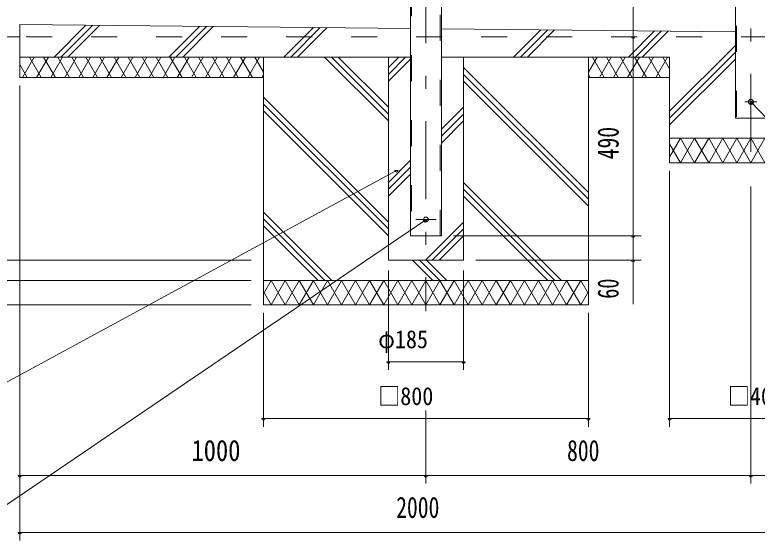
# Model space of a CAD drawing. Units: millimetres, scale not verified, with parts at other scales. Extents: x -23102 to 23102, y -10150 to 10150.
# Drawn here: x 13735 to 18304, y -1465 to 1780 of the extents above; entities that cross this region are included whole.
import ezdxf
from ezdxf.enums import TextEntityAlignment as Align

# ---------------------------------------------------------------- set-up
doc = ezdxf.new("R2010")
doc.units = ezdxf.units.MM
doc.header["$LTSCALE"] = 40
doc.linetypes.add('USER2', pattern=[10, 4, -6])
doc.linetypes.add('USER3', pattern=[24, 12, -5, 2, -5])
for name, color, linetype, lineweight in [('0-6_2-0BOLD', 7, 'Continuous', 18), ('0-7_2-1HIDDEN', 3, 'USER2', 18), ('0-8_2-2CENTER', 3, 'USER3', 18), ('0-A_2-5DIM', 3, 'Continuous', 18), ('0-B_2-6HATCH', 2, 'Continuous', 18)]:
    doc.layers.add(name, color=color, linetype=linetype, lineweight=lineweight)
doc.styles.add('ＭＳ ゴシック', font='')
doc.styles.get('ＭＳ ゴシック').set_extended_font_data('MS Gothic')

msp = doc.modelspace()

# ---------------------------------------------------------------- linework, layer by layer
at = {"layer": '0-6_2-0BOLD'}
for p, q in [((16360.84, 419.93), (16360.84, 5394.93)), ((16170.09, 5124.56), (16170.09, 419.93)), ((18170.09, 2512.43), (18170.09, 1144.93)), ((13765.46, 1719.93), (13765.46, 1394.93)), ((16170.09, 1695.88), (13765.46, 1719.93)), ((18170.09, 1675.88), (16360.84, 1693.98)), ((13390.45, 1644.93), (13765.46, 1644.93)), ((13765.46, 1519.93), (16170.09, 1519.93)), ((16360.84, 1519.93), (17765.46, 1519.93)), ((17265.46, -5.07), (17265.46, 1519.93)), ((17765.46, 1519.93), (17765.46, 869.93)), ((13765.46, 1394.93), (15265.46, 1394.93)), ((17265.46, 1394.93), (17765.46, 1394.93)), ((18360.84, 1144.93), (18170.09, 1144.93)), ((18765.46, 1019.93), (17765.46, 1019.93)), ((17765.46, 869.93), (18765.46, 869.93)), ((16360.84, 419.93), (16170.09, 419.93)), ((17265.46, 144.93), (15265.46, 144.93))]:
    msp.add_line(p, q, dxfattribs=at)
for points in [[(15265.46, 1519.93), (15265.46, -5.07), (17265.46, -5.07)], [(16034.21, 1519.93), (16034.21, 269.93), (16496.71, 269.93), (16496.71, 1519.93)]]:
    msp.add_lwpolyline(points, dxfattribs=at)
for centre in [(18265.46, 1244.93), (16265.46, 519.93)]:
    msp.add_circle(centre, 15, dxfattribs=at)
at = {"layer": '0-7_2-1HIDDEN'}
for p, q in [((16353.84, 419.93), (16353.84, 5394.93)), ((16177.09, 5131.56), (16177.09, 419.93)), ((18177.09, 2512.43), (18177.09, 1144.93)), ((18765.46, 1644.93), (13765.46, 1644.93))]:
    msp.add_line(p, q, dxfattribs=at)
at = {"layer": '0-8_2-2CENTER'}
for p, q in [((16265.46, 6884.72), (16265.46, -43.2)), ((18265.46, 6216.22), (18265.46, 831.8)), ((18302.96, 1244.93), (18227.96, 1244.93)), ((16327.96, 519.93), (16202.96, 519.93))]:
    msp.add_line(p, q, dxfattribs=at)
at = {"layer": '0-A_2-5DIM'}
for p, q in [((17540.46, 1644.93), (17540.46, 2594.93)), ((17550.46, 1644.93), (17530.46, 1644.93)), ((17540.46, -0.07), (17540.46, 1644.93)), ((13765.46, -1455.07), (13765.46, 1344.93)), ((18281.93, 1238.16), (18261.93, 1238.16)), ((19365.91, 85.63), (18271.93, 1238.15)), ((13345.74, -664.78), (16083.7, 822.13)), ((16093.7, 822.13), (16073.7, 822.13)), ((17765.46, 819.93), (17765.46, -755.07)), ((18265.46, -1105.07), (18265.46, 723.13)), ((16258.96, 514.62), (13345.74, -1465.35)), ((16268.96, 514.62), (16248.96, 514.62)), ((16435.84, 419.93), (17590.46, 419.93)), ((17550.46, 419.93), (17530.46, 419.93)), ((12290.45, 269.93), (15190.46, 269.93)), ((17590.46, 269.93), (16571.71, 269.93)), ((17550.46, 269.93), (17530.46, 269.93)), ((16034.21, -405.07), (16034.21, 206.69)), ((16496.71, 206.69), (16496.71, -405.07)), ((11940.45, 144.93), (15190.46, 144.93)), ((11940.45, -5.07), (15190.46, -5.07)), ((15265.46, -55.07), (15265.46, -755.07)), ((17265.46, -755.07), (17265.46, -55.06)), ((16044.21, -355.07), (16024.21, -355.07)), ((16496.71, -355.07), (16034.21, -355.07)), ((16506.71, -355.07), (16486.71, -355.07)), ((16265.46, -1105.07), (16265.46, -655.07)), ((15275.46, -705.07), (15255.46, -705.07)), ((15265.46, -705.07), (17265.46, -705.07)), ((17275.46, -705.07), (17255.46, -705.07)), ((17775.46, -705.07), (17755.46, -705.07)), ((17765.46, -705.07), (18765.46, -705.07)), ((13775.46, -1055.07), (13755.46, -1055.07)), ((13765.46, -1055.07), (16265.46, -1055.07)), ((16275.46, -1055.07), (16255.46, -1055.07)), ((16265.46, -1055.07), (18265.46, -1055.07)), ((18275.46, -1055.07), (18255.46, -1055.07)), ((18265.46, -1055.07), (18765.46, -1055.07)), ((13775.46, -1405.07), (13755.46, -1405.07)), ((18765.46, -1405.07), (13765.46, -1405.07))]:
    msp.add_line(p, q, dxfattribs=at)
for centre in [(17540.46, 1644.93), (18271.93, 1238.16), (16083.7, 822.13), (16258.96, 514.62), (17540.46, 419.93), (17540.46, 269.93), (16034.21, -355.07), (16496.71, -355.07), (15265.46, -705.07), (17265.46, -705.07), (17765.46, -705.07), (13765.46, -1055.07), (16265.46, -1055.07), (18265.46, -1055.07), (13765.46, -1405.07)]:
    msp.add_arc(centre, 10, 180, 0, dxfattribs=at)
at = {"layer": '0-B_2-6HATCH'}
for p, q in [((13976.72, 1519.93), (14172.65, 1715.86)), ((14214.65, 1715.44), (14019.14, 1519.93)), ((14061.57, 1519.93), (14256.66, 1715.02)), ((14683.82, 1519.93), (14872.75, 1708.86)), ((14914.75, 1708.44), (14726.25, 1519.93)), ((14768.68, 1519.93), (14956.76, 1708.02)), ((15390.93, 1519.93), (15572.85, 1701.86)), ((15614.86, 1701.44), (15433.36, 1519.93)), ((15475.78, 1519.93), (15656.87, 1701.02)), ((16805.14, 1519.93), (16973.07, 1687.85)), ((17015.07, 1687.43), (16847.57, 1519.93)), ((16890, 1519.93), (17057.08, 1687.01)), ((17673.17, 1680.85), (17512.25, 1519.93)), ((17554.68, 1519.93), (17715.18, 1680.43)), ((17597.1, 1519.93), (17757.18, 1680.01)), ((17765.46, 1187.36), (18170.09, 1591.98)), ((13765.46, 1514.8), (13768.42, 1519.93)), ((13855.02, 1519.93), (13782.85, 1394.93)), ((13898.32, 1394.93), (13826.16, 1519.93)), ((13941.63, 1519.93), (13869.46, 1394.93)), ((13984.93, 1394.93), (13912.76, 1519.93)), ((14028.23, 1519.93), (13956.06, 1394.93)), ((14071.53, 1394.93), (13999.36, 1519.93)), ((14114.83, 1519.93), (14042.66, 1394.93)), ((14158.13, 1394.93), (14085.96, 1519.93)), ((14201.43, 1519.93), (14129.27, 1394.93)), ((14244.74, 1394.93), (14172.57, 1519.93)), ((14288.04, 1519.93), (14215.87, 1394.93)), ((14331.34, 1394.93), (14259.17, 1519.93)), ((14374.64, 1519.93), (14302.47, 1394.93)), ((14417.94, 1394.93), (14345.77, 1519.93)), ((14461.24, 1519.93), (14389.07, 1394.93)), ((14504.54, 1394.93), (14432.38, 1519.93)), ((14547.85, 1519.93), (14475.68, 1394.93)), ((14591.15, 1394.93), (14518.98, 1519.93)), ((14634.45, 1519.93), (14562.28, 1394.93)), ((14677.75, 1394.93), (14605.58, 1519.93)), ((14721.05, 1519.93), (14648.88, 1394.93)), ((14764.35, 1394.93), (14692.18, 1519.93)), ((14807.65, 1519.93), (14735.48, 1394.93)), ((14850.95, 1394.93), (14778.79, 1519.93)), ((14894.25, 1519.93), (14822.08, 1394.93)), ((14937.55, 1394.93), (14865.39, 1519.93)), ((14980.86, 1519.93), (14908.69, 1394.93)), ((15024.16, 1394.93), (14951.99, 1519.93)), ((15067.46, 1519.93), (14995.29, 1394.93)), ((15110.76, 1394.93), (15038.59, 1519.93)), ((15154.06, 1519.93), (15081.89, 1394.93)), ((15197.36, 1394.93), (15125.19, 1519.93)), ((15240.66, 1519.93), (15168.5, 1394.93)), ((15265.46, 1426.98), (15211.8, 1519.93)), ((15640.93, 1519.93), (16034.21, 1126.65)), ((16034.21, 1169.07), (15683.35, 1519.93)), ((15725.78, 1519.93), (16034.21, 1211.5)), ((16140.46, 1519.93), (16034.21, 1413.68)), ((16034.21, 1456.1), (16098.04, 1519.93)), ((17319.12, 1519.93), (17265.46, 1426.98)), ((17362.43, 1394.93), (17290.26, 1519.93)), ((17405.73, 1519.93), (17333.56, 1394.93)), ((17449.03, 1394.93), (17376.86, 1519.93)), ((17492.33, 1519.93), (17420.16, 1394.93)), ((17535.63, 1394.93), (17463.46, 1519.93)), ((17578.93, 1519.93), (17506.76, 1394.93)), ((17622.24, 1394.93), (17550.07, 1519.93)), ((17665.53, 1519.93), (17593.37, 1394.93)), ((17708.84, 1394.93), (17636.67, 1519.93)), ((17752.14, 1519.93), (17679.97, 1394.93)), ((17765.46, 1446.85), (17723.27, 1519.93)), ((18170.09, 1549.55), (17765.46, 1144.93)), ((13811.72, 1394.93), (13765.46, 1475.06)), ((16034.21, 1371.25), (16170.09, 1507.13)), ((16084.57, 1421.61), (16170.08, 1507.12)), ((17765.46, 1102.5), (18170.09, 1507.13)), ((17265.46, 687.36), (16496.71, 1456.1)), ((15265.46, 1412.88), (15255.1, 1394.93)), ((16496.71, 1413.68), (17265.46, 644.93)), ((17265.46, 602.5), (16496.71, 1371.25)), ((17275.83, 1394.93), (17265.46, 1412.88)), ((17265.46, 1412.88), (17275.83, 1394.93)), ((16034.21, 504.39), (15265.46, 1273.14)), ((15265.46, 1230.72), (16034.21, 461.97)), ((16034.21, 419.54), (15265.46, 1188.29)), ((16496.71, 1211.5), (16360.84, 1075.62)), ((16360.84, 1033.2), (16496.71, 1169.07)), ((16496.71, 1126.65), (16360.84, 990.77)), ((17832.45, 1019.93), (17765.46, 903.91)), ((18092.26, 869.93), (18005.66, 1019.93)), ((18178.86, 1019.93), (18092.26, 869.93)), ((17765.46, 985.96), (17832.45, 869.93)), ((16170.09, 884.87), (16034.21, 749)), ((16034.21, 706.57), (16170.09, 842.45)), ((16170.09, 800.02), (16034.21, 664.14)), ((16496.71, 749), (17100.78, 144.93)), ((17058.35, 144.93), (16496.71, 706.57)), ((16496.71, 664.15), (17015.93, 144.93)), ((15686.57, 144.93), (15265.46, 566.03)), ((15265.46, 523.61), (15644.14, 144.93)), ((16262.25, 269.93), (16496.71, 504.39)), ((15601.71, 144.93), (15265.46, 481.19)), ((16496.71, 461.97), (16304.68, 269.93)), ((16347.1, 269.93), (16496.71, 419.54)), ((16308.82, 144.93), (16183.82, 269.93)), ((16226.25, 269.93), (16351.25, 144.93)), ((16393.67, 144.93), (16268.68, 269.93)), ((15312.84, 144.93), (15265.46, 62.87)), ((15399.44, 144.93), (15312.84, -5.07)), ((15312.84, 144.93), (15399.44, -5.07)), ((15486.04, 144.93), (15399.44, -5.07)), ((15399.44, 144.93), (15486.04, -5.07)), ((15572.64, 144.93), (15486.04, -5.07)), ((15486.04, 144.93), (15572.64, -5.07)), ((15659.24, 144.93), (15572.64, -5.07)), ((16092.26, -5.07), (16005.66, 144.93)), ((16178.86, 144.93), (16092.26, -5.07)), ((16785.08, 144.93), (16871.68, -5.07)), ((16958.28, -5.07), (16871.68, 144.93)), ((16871.68, -5.07), (16958.28, 144.93)), ((17044.89, -5.07), (16958.28, 144.93)), ((16958.28, -5.07), (17044.89, 144.93)), ((17131.49, -5.07), (17044.89, 144.93)), ((17044.89, -5.07), (17131.49, 144.93)), ((17218.09, -5.07), (17131.49, 144.93)), ((17131.49, -5.07), (17218.09, 144.93)), ((17265.46, 62.89), (17218.1, 144.93)), ((15265.46, 76.99), (15312.84, -5.07)), ((17218.09, -5.07), (17265.46, 76.97))]:
    msp.add_line(p, q, dxfattribs=at)
for points in [[(18005.65, 1019.93), (17919.05, 869.93), (17832.45, 1019.93)], [(17832.45, 869.93), (17919.05, 1019.93), (18005.65, 869.93), (18092.26, 1019.93)], [(18092.26, 1019.93), (18178.86, 869.93), (18265.46, 1019.93)], [(18352.06, 1019.93), (18265.46, 869.93), (18178.86, 1019.93)], [(18265.46, 1019.93), (18352.07, 869.93), (18438.67, 1019.93)], [(15572.64, 144.93), (15659.24, -5.07), (15745.85, 144.93)], [(15832.45, 144.93), (15745.85, -5.07), (15659.25, 144.93)], [(15745.85, 144.93), (15832.45, -5.07), (15919.05, 144.93), (16005.65, -5.07), (16092.26, 144.93)], [(16005.65, 144.93), (15919.05, -5.07), (15832.45, 144.93)], [(16092.26, 144.93), (16178.86, -5.07), (16265.46, 144.93)], [(16352.06, 144.93), (16265.46, -5.07), (16178.86, 144.93)], [(16265.46, 144.93), (16352.07, -5.07), (16438.67, 144.93)], [(16525.27, 144.93), (16438.67, -5.07), (16352.07, 144.93)], [(16438.67, 144.93), (16525.27, -5.07), (16611.87, 144.93)], [(16698.47, 144.93), (16611.87, -5.07), (16525.27, 144.93)], [(16611.87, 144.93), (16698.47, -5.07), (16785.08, 144.93)], [(16871.68, 144.93), (16785.08, -5.07), (16698.48, 144.93)]]:
    msp.add_lwpolyline(points, dxfattribs=at)

# ---------------------------------------------------------------- texts
at = {"layer": '0-A_2-5DIM', "color": 7, "style": 'ＭＳ ゴシック'}
for s, width, p in [('490', 0.75, (17490.46, 890.94)), ('60', 0.7, (17490.46, 32.81))]:
    msp.add_text(s, height=130.2, rotation=90, dxfattribs=dict(at, width=width)).set_placement(p, align=Align.BOTTOM_LEFT)
for s, height, width, p in [('φ185', 110.7, 0.9, (15971.71, -305.07)), ('□800', 110.7, 0.9, (15971.71, -655.07)), ('□400', 110.7, 0.9, (18123.64, -655.07)), ('1000', 130.2, 0.85, (14822.66, -1005.07)), ('800', 130.2, 0.75, (17134.06, -1005.07)), ('2000', 130.2, 0.75, (16082.43, -1355.07))]:
    msp.add_text(s, height=height, dxfattribs=dict(at, width=width)).set_placement(p, align=Align.BOTTOM_LEFT)

doc.saveas('drawing.dxf')
